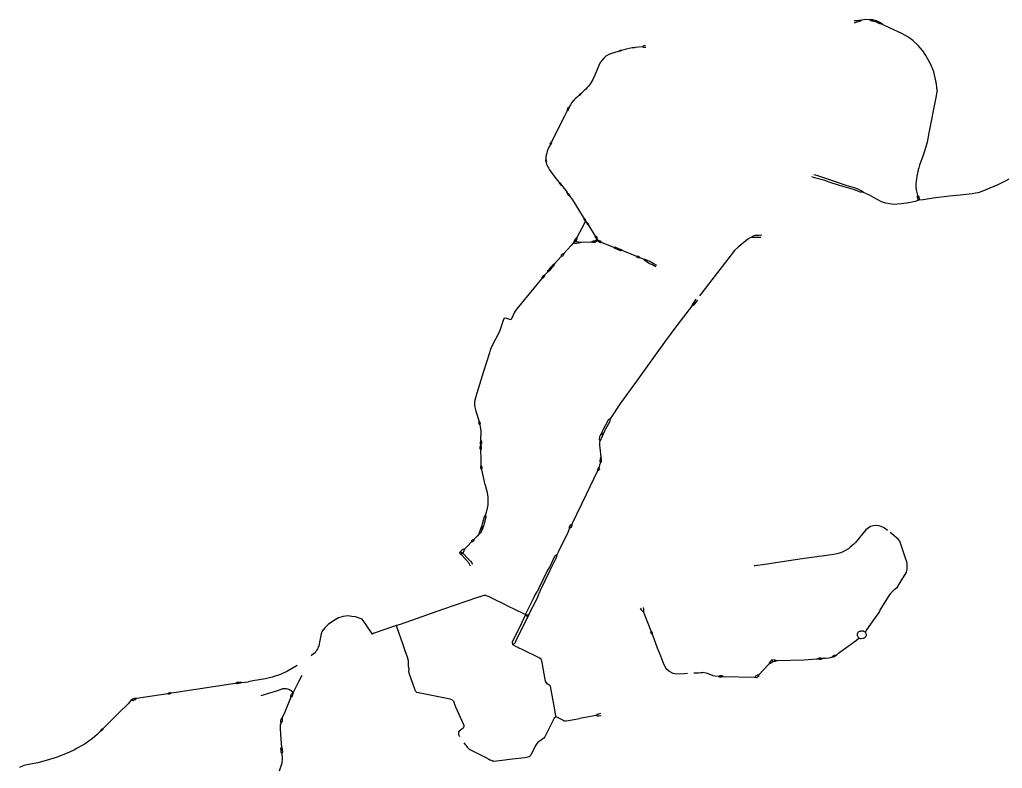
# Model space of a CAD drawing. Header units: inches. Extents: x 25491055 to 25513295, y 6670591 to 6686249.
# Drawn here: x 25499700 to 25504053, y 6674816 to 6678135 of the extents above; entities that cross this region are included whole.
import ezdxf

# ---------------------------------------------------------------- set-up
doc = ezdxf.new("R2010")
doc.units = ezdxf.units.IN
doc.header["$MEASUREMENT"] = 0

msp = doc.modelspace()

# ---------------------------------------------------------------- linework, layer by layer
for points in [[(25503396.5, 6678131.4), (25503409.5, 6678131)], [(25503397.6, 6678120.1), (25503410, 6678125.2)], [(25503409.5, 6678131), (25503418.2, 6678132.6), (25503430.6, 6678132.3)], [(25503410, 6678125.2), (25503421.4, 6678127.6), (25503430.6, 6678132.3)], [(25503479.1, 6678127.6), (25503474.8, 6678128.5), (25503464.6, 6678133.5), (25503446.9, 6678134.8), (25503430.6, 6678132.3)], [(25503480.5, 6678133.4), (25503475.6, 6678134.6), (25503464.6, 6678133.5)], [(25503521.6, 6678112.9), (25503510.6, 6678115.9), (25503492.4, 6678124.4), (25503486.1, 6678126.3), (25503479.1, 6678127.6)], [(25503494.7, 6678129.3), (25503483.2, 6678132.8), (25503480.5, 6678133.4)], [(25503764, 6677821.4), (25503763.6, 6677833.4), (25503762.2, 6677849.2), (25503758.8, 6677863.7), (25503749.3, 6677903.6), (25503736.1, 6677936), (25503714.5, 6677975.7), (25503700.4, 6677996.6), (25503680.9, 6678019.8), (25503656.8, 6678042.3), (25503644.4, 6678051.7), (25503631.2, 6678060.5), (25503607.5, 6678072.9), (25503555.6, 6678097.7), (25503522.2, 6678112.8), (25503521.6, 6678112.9), (25503513.3, 6678120.7), (25503495.9, 6678128.9), (25503494.7, 6678129.3)], [(25502360.9, 6677995), (25502359.8, 6677994.7), (25502355.5, 6677994.9), (25502313.1, 6677982.1), (25502297, 6677972.6), (25502287.6, 6677964.3), (25502278.5, 6677953.4), (25502270.7, 6677941.3), (25502258.6, 6677913.6), (25502248.6, 6677888.5), (25502239.8, 6677869.1), (25502229.6, 6677851.8), (25502220.4, 6677839.8), (25502213.9, 6677833.4), (25502208, 6677827.1), (25502200.8, 6677820.4), (25502186.2, 6677806.1)], [(25502360.1, 6677997.8), (25502358.8, 6677997.5), (25502355.5, 6677994.9), (25502355.5, 6677994.9)], [(25502366, 6677998), (25502361.4, 6677998.2), (25502360.1, 6677997.8)], [(25502366, 6677998), (25502362.2, 6677995.4), (25502360.9, 6677995)], [(25502413.5, 6678009.3), (25502386.2, 6678004.2), (25502366, 6677998), (25502366, 6677998)], [(25502423.6, 6678010.4), (25502413.5, 6678009.3)], [(25502426.5, 6678010.8), (25502423.6, 6678010.4)], [(25502459.8, 6678014.6), (25502426.5, 6678010.8)], [(25502466.3, 6678019), (25502463.9, 6678018.5), (25502459.8, 6678014.6)], [(25502467.3, 6678011.6), (25502464.5, 6678011.6), (25502459.8, 6678014.6)], [(25502473.1, 6678020.5), (25502466.3, 6678019)], [(25502473.8, 6678011.6), (25502467.3, 6678011.6)], [(25503764, 6677821.4), (25503762, 6677808.1), (25503759.8, 6677797.3)], [(25502178.5, 6677799.4), (25502169.5, 6677791.7), (25502161.5, 6677784), (25502155.6, 6677777.6), (25502146.8, 6677767.6), (25502140, 6677757.2), (25502132.7, 6677745.4)], [(25502181.3, 6677804.3), (25502178.8, 6677802.1), (25502178.5, 6677799.4)], [(25502178.5, 6677799.4), (25502181.6, 6677799.4), (25502183.7, 6677801.3)], [(25502186.2, 6677806.1), (25502183.5, 6677806.2), (25502181.3, 6677804.3)], [(25502183.7, 6677801.3), (25502186.3, 6677803.7), (25502186.2, 6677806.1)], [(25503759.8, 6677797.3), (25503758.2, 6677789.4), (25503727.5, 6677633.7), (25503719.5, 6677591.9), (25503713.8, 6677570.7), (25503706.3, 6677547.5), (25503698.8, 6677525.1), (25503691.9, 6677506.4), (25503686.5, 6677489.7), (25503682.6, 6677478.3), (25503680.2, 6677470.1)], [(25502126.2, 6677732.1), (25502121.2, 6677721.5), (25502113, 6677706.6), (25502056.8, 6677592.7)], [(25502127.1, 6677740.1), (25502124.8, 6677735.4), (25502126.2, 6677732.1)], [(25502126.2, 6677732.1), (25502129.6, 6677733), (25502132, 6677737.6)], [(25502132.7, 6677745.4), (25502128.8, 6677743.7), (25502127.1, 6677740.1)], [(25502132, 6677737.6), (25502134, 6677741.6), (25502132.7, 6677745.4)], [(25502051.3, 6677581.5), (25502045, 6677568.9), (25502037.3, 6677551.2), (25502034.8, 6677542.9), (25502033.5, 6677537.8), (25502032.9, 6677533.9), (25502032.2, 6677530.8), (25502031.7, 6677526.6), (25502031.3, 6677521.7), (25502031.1, 6677514.5)], [(25502051.6, 6677588.4), (25502049.4, 6677584.1), (25502051.3, 6677581.5)], [(25502051.3, 6677581.5), (25502054, 6677582.1), (25502056, 6677586.1)], [(25502056.8, 6677592.7), (25502053.4, 6677592), (25502051.6, 6677588.4)], [(25502056, 6677586.1), (25502057.9, 6677590), (25502056.8, 6677592.7)], [(25502031.1, 6677514.5), (25502029.1, 6677512.2), (25502029.6, 6677508.8)], [(25502034.3, 6677509.3), (25502033.9, 6677512.8), (25502031.1, 6677514.5)], [(25502029.6, 6677508.8), (25502030.3, 6677503.1), (25502032.8, 6677502.4)], [(25502032.8, 6677502.4), (25502034.8, 6677504.1), (25502034.3, 6677509.3)], [(25502032.8, 6677502.4), (25502034.7, 6677494.3), (25502036, 6677490.8), (25502038.1, 6677485.6), (25502039.7, 6677482.1), (25502042.2, 6677477.9), (25502047.3, 6677469.7), (25502058.8, 6677453.5), (25502075.9, 6677431.3)], [(25503680.2, 6677470.1), (25503679.6, 6677468.1), (25503674.9, 6677440.4), (25503671.1, 6677416.8)], [(25502075.9, 6677431.3), (25502090.7, 6677412.4)], [(25503217.4, 6677434.9), (25503210, 6677438.1)], [(25503286.4, 6677415.1), (25503267.3, 6677421.3), (25503220.4, 6677433.7), (25503217.4, 6677434.9)], [(25503225.9, 6677444.8), (25503217.6, 6677446.8)], [(25503289.4, 6677424.3), (25503235.5, 6677442.5), (25503225.9, 6677444.8)], [(25504119.1, 6677446.2), (25504059.9, 6677415.8), (25504033, 6677402.6)], [(25502090.7, 6677412.4), (25502091.4, 6677408.4), (25502093.8, 6677405.6)], [(25502090.7, 6677412.4), (25502094.8, 6677411.2), (25502097.3, 6677408.1)], [(25502093.8, 6677405.6), (25502096, 6677402.9), (25502100, 6677400.7)], [(25502097.3, 6677408.1), (25502099.6, 6677405.2), (25502100, 6677400.7)], [(25502100, 6677400.7), (25502123.5, 6677371)], [(25503438.2, 6677368.7), (25503425.1, 6677370.8), (25503393.6, 6677381.9), (25503332.4, 6677400.1), (25503286.4, 6677415.1)], [(25503438.2, 6677368.7), (25503427.6, 6677376.2), (25503417, 6677381.4), (25503402.6, 6677387.1), (25503361.8, 6677399.8), (25503289.4, 6677424.3)], [(25503671.1, 6677416.8), (25503670.7, 6677407.5), (25503670, 6677393.7), (25503672, 6677381), (25503677.5, 6677357.4)], [(25504033, 6677402.6), (25503963, 6677372.9), (25503946.3, 6677367.4), (25503934.5, 6677365), (25503919.3, 6677362.4), (25503865.9, 6677356.4), (25503819.3, 6677352.5), (25503746.2, 6677343.5), (25503703.2, 6677336.4)], [(25502128.6, 6677364.4), (25502123.5, 6677371)], [(25502131.2, 6677357), (25502129.2, 6677359.5), (25502128.6, 6677364.4)], [(25502135, 6677360.2), (25502133.1, 6677362.8), (25502128.6, 6677364.4)], [(25502137, 6677353.4), (25502132.8, 6677355.1), (25502131.2, 6677357)], [(25502137, 6677353.4), (25502136.6, 6677358), (25502135, 6677360.2)], [(25502200.8, 6677254.2), (25502178.7, 6677290.1), (25502150.6, 6677335.7), (25502137, 6677353.4)], [(25503683.3, 6677334), (25503667.1, 6677328.2), (25503638.6, 6677322.4), (25503606.2, 6677318.1), (25503571.1, 6677316), (25503553.6, 6677317.7), (25503537.3, 6677320.9), (25503518.2, 6677327.7), (25503501.4, 6677336.1), (25503485.8, 6677345), (25503464.9, 6677356.9), (25503438.2, 6677368.7)], [(25503677.5, 6677357.4), (25503675.9, 6677349.1), (25503676.8, 6677344.8)], [(25503676.8, 6677344.8), (25503677.5, 6677341), (25503683.3, 6677334)], [(25503677.5, 6677357.4), (25503682.6, 6677351), (25503684, 6677345.8)], [(25503684, 6677345.8), (25503685.1, 6677341.5), (25503683.3, 6677334)], [(25503703.2, 6677336.4), (25503683.3, 6677334)], [(25502206.1, 6677248.8), (25502204.5, 6677251.2), (25502200.8, 6677254.2)], [(25502202.4, 6677246.7), (25502201, 6677249.2), (25502200.8, 6677254.2)], [(25502201.8, 6677232.3), (25502168.4, 6677169.7), (25502167.9, 6677161.7), (25502166.3, 6677158.5)], [(25502207.2, 6677242.4), (25502201.8, 6677232.3)], [(25502207.2, 6677242.4), (25502204.3, 6677244.2), (25502202.4, 6677246.7)], [(25502207.2, 6677242.4), (25502207.5, 6677246.7), (25502206.1, 6677248.8)], [(25502213.5, 6677234.2), (25502207.2, 6677242.4)], [(25502215.2, 6677228.1), (25502214, 6677230.1), (25502213.5, 6677234.2)], [(25502218.9, 6677230.6), (25502217.7, 6677232.5), (25502213.5, 6677234.2)], [(25502220.8, 6677224), (25502216.3, 6677226.3), (25502215.2, 6677228.1)], [(25502220.8, 6677224), (25502220.2, 6677228.5), (25502218.9, 6677230.6)], [(25502257.8, 6677169.7), (25502255.5, 6677173.7), (25502251.2, 6677175.4), (25502220.8, 6677224)], [(25502168.4, 6677169.7), (25502162.1, 6677163.8), (25502160.8, 6677161.4)], [(25502253, 6677166.8), (25502250.7, 6677170.5), (25502251.2, 6677175.4)], [(25502258.5, 6677163.4), (25502254.9, 6677163.7), (25502253, 6677166.8)], [(25502258.5, 6677163.4), (25502259.5, 6677166.6), (25502257.8, 6677169.7)], [(25502258.5, 6677163.4), (25502260.6, 6677160.4)], [(25502939, 6677169), (25502926.2, 6677161.1), (25502882.8, 6677126.1), (25502866.8, 6677110.9), (25502837.1, 6677072.4), (25502766.4, 6676980.9), (25502717.5, 6676917.6)], [(25502973.9, 6677178.4), (25502956.2, 6677177.6), (25502949.1, 6677175.3), (25502939, 6677169)], [(25502971.4, 6677169), (25502953.2, 6677168.8), (25502939, 6677169)], [(25502984, 6677169.1), (25502971.4, 6677169)], [(25502988.1, 6677179.3), (25502973.9, 6677178.4)], [(25502154, 6677144.8), (25502143, 6677133.7), (25502111, 6677098.3)], [(25502157.1, 6677153.6), (25502154, 6677144.8)], [(25502163.4, 6677152.6), (25502154, 6677144.8)], [(25502167.2, 6677142.5), (25502159.8, 6677141.9), (25502154, 6677144.8)], [(25502160.8, 6677161.4), (25502157.1, 6677153.6)], [(25502163.4, 6677152.6), (25502157.1, 6677153.6)], [(25502166.3, 6677158.5), (25502163.4, 6677152.6)], [(25502168.7, 6677150.4), (25502163.4, 6677152.6)], [(25502185.7, 6677146.8), (25502177, 6677143.4), (25502167.2, 6677142.5)], [(25502185.7, 6677146.8), (25502175.6, 6677149.1), (25502168.7, 6677150.4)], [(25502230.9, 6677148.8), (25502185.7, 6677146.8)], [(25502241.3, 6677152.3), (25502238.4, 6677151.9), (25502230.9, 6677148.8)], [(25502241.6, 6677147.1), (25502238.8, 6677147.1), (25502230.9, 6677148.8)], [(25502248.2, 6677153.2), (25502241.3, 6677152.3)], [(25502253.2, 6677150), (25502248.5, 6677147.5), (25502241.6, 6677147.1)], [(25502260.6, 6677160.4), (25502248.2, 6677153.2)], [(25502264, 6677155.6), (25502253.2, 6677150)], [(25502260.6, 6677160.4), (25502264, 6677155.6)], [(25502264, 6677155.6), (25502265.5, 6677153.5)], [(25502269.9, 6677147.3), (25502265.3, 6677150.2), (25502265.5, 6677153.5)], [(25502272.2, 6677152.2), (25502268.1, 6677154.5), (25502265.5, 6677153.5)], [(25502278.3, 6677147.1), (25502273.3, 6677146), (25502269.9, 6677147.3)], [(25502278.3, 6677147.1), (25502275.7, 6677150.3), (25502272.2, 6677152.2)], [(25502332.8, 6677125.3), (25502278.3, 6677147.1)], [(25502340.4, 6677124.5), (25502338.5, 6677125.4), (25502332.8, 6677125.3)], [(25502338.7, 6677119.9), (25502336.3, 6677120.7), (25502332.8, 6677125.3)], [(25502351.9, 6677114.7), (25502338.7, 6677119.9)], [(25502353.9, 6677119.2), (25502340.4, 6677124.5)], [(25502098.6, 6677084.8), (25502069.5, 6677052.5)], [(25502102.9, 6677093.8), (25502099.6, 6677090.1), (25502098.6, 6677084.8)], [(25502107.1, 6677089.9), (25502104.6, 6677087), (25502098.6, 6677084.8)], [(25502111, 6677098.3), (25502104.8, 6677095.9), (25502102.9, 6677093.8)], [(25502111, 6677098.3), (25502109.1, 6677092.1), (25502107.1, 6677089.9)], [(25502353.9, 6677119.2), (25502351.9, 6677114.7)], [(25502360.6, 6677111.2), (25502351.9, 6677114.7)], [(25502362.4, 6677115.6), (25502353.9, 6677119.2)], [(25502368.6, 6677110.9), (25502363.1, 6677110.2), (25502360.6, 6677111.2)], [(25502368.6, 6677110.9), (25502365.3, 6677114.5), (25502362.4, 6677115.6)], [(25502433.9, 6677085.1), (25502368.6, 6677110.9)], [(25502441.8, 6677084.8), (25502439.3, 6677085.7), (25502433.9, 6677085.1)], [(25502440.1, 6677079.5), (25502436.2, 6677080.9), (25502433.9, 6677085.1)], [(25502448.4, 6677079.2), (25502441.6, 6677079), (25502440.1, 6677079.5)], [(25502448.4, 6677079.2), (25502445.1, 6677083.5), (25502441.8, 6677084.8)], [(25502464.2, 6677072.7), (25502448.4, 6677079.2)], [(25502050, 6677034.6), (25502043.7, 6677027.4), (25502041.3, 6677024.4)], [(25502055.6, 6677040.5), (25502050, 6677034.6)], [(25502050, 6677034.6), (25502059, 6677036)], [(25502055.6, 6677040.5), (25502054.7, 6677031)], [(25502059, 6677036), (25502054.7, 6677031)], [(25502060.8, 6677045.4), (25502055.6, 6677040.5)], [(25502064.4, 6677042.1), (25502059, 6677036)], [(25502069.5, 6677052.5), (25502062.5, 6677047.1), (25502060.8, 6677045.4)], [(25502069.5, 6677052.5), (25502066.7, 6677044.7), (25502064.4, 6677042.1)], [(25502522.6, 6677044.4), (25502509.7, 6677052.7), (25502491.1, 6677063.4), (25502471.5, 6677071.6), (25502464.2, 6677072.7)], [(25502517.8, 6677038.6), (25502500.6, 6677048.8), (25502490.8, 6677052.7), (25502469, 6677067.6), (25502464.2, 6677072.7)], [(25502016.1, 6676995.4), (25502013.8, 6676992.5), (25502012.5, 6676986.6)], [(25502020.4, 6676991.7), (25502017.9, 6676988.8), (25502012.5, 6676986.6)], [(25502025.4, 6677001.5), (25502019.7, 6676999.8), (25502016.1, 6676995.4)], [(25502025.4, 6677001.5), (25502023.5, 6676995.3), (25502020.4, 6676991.7)], [(25502036.3, 6677014.5), (25502025.4, 6677001.5)], [(25502041.3, 6677024.4), (25502038.4, 6677021.1), (25502036.3, 6677014.5)], [(25502045.5, 6677020.7), (25502043, 6677018), (25502036.3, 6677014.5)], [(25502054.7, 6677031), (25502045.5, 6677020.7)], [(25502012.5, 6676986.6), (25501903.2, 6676852.8), (25501895.5, 6676842.9)], [(25502717.5, 6676917.6), (25502711.4, 6676909.8)], [(25502676.5, 6676863.8), (25502615.2, 6676784.3), (25502556.5, 6676704.7), (25502439.5, 6676543.1)], [(25502690.2, 6676887.6), (25502680.6, 6676874.2), (25502676.5, 6676863.8)], [(25502696.2, 6676883), (25502685.6, 6676869.3), (25502676.5, 6676863.8)], [(25502695.8, 6676895.6), (25502690.2, 6676887.6)], [(25502702.4, 6676891.1), (25502696.2, 6676883)], [(25501890.4, 6676835.4), (25501881.6, 6676813.8), (25501876.4, 6676803.8)], [(25501895.5, 6676842.9), (25501890.4, 6676835.4)], [(25501842.2, 6676800.8), (25501827.6, 6676756.4)], [(25501846.2, 6676811.8), (25501842.2, 6676800.8)], [(25501857.7, 6676810.2), (25501846.2, 6676811.8)], [(25501876.4, 6676803.8), (25501857.7, 6676810.2)], [(25501825, 6676749.3), (25501793.2, 6676690.8), (25501785, 6676669.9), (25501781.5, 6676658.4)], [(25501827.6, 6676756.4), (25501825, 6676749.3)], [(25501781.5, 6676658.4), (25501755, 6676575.5)], [(25501755, 6676575.5), (25501725.3, 6676479.3), (25501719, 6676459), (25501716.9, 6676448.7), (25501715.7, 6676438), (25501715.7, 6676428.1), (25501717.1, 6676417.3), (25501721, 6676398.6), (25501735.3, 6676353.5)], [(25502432.3, 6676533), (25502362.2, 6676435.2), (25502315.5, 6676364.9)], [(25502439.5, 6676543.1), (25502432.3, 6676533)], [(25501735.2, 6676343.9), (25501734.1, 6676347.6), (25501735.3, 6676353.5)], [(25501739.9, 6676336.5), (25501736.2, 6676341.1), (25501735.2, 6676343.9)], [(25501740.4, 6676345.5), (25501739.5, 6676348.8), (25501735.3, 6676353.5)], [(25501739.9, 6676336.5), (25501741.5, 6676341.7), (25501740.4, 6676345.5)], [(25501743.7, 6676270.6), (25501744.3, 6676310.7), (25501741.5, 6676330.6), (25501739.9, 6676336.5)], [(25502315.5, 6676364.9), (25502307.3, 6676359.5), (25502283.8, 6676315.3)], [(25502315.5, 6676364.9), (25502313.6, 6676351), (25502295.6, 6676319.5), (25502291.5, 6676310.7)], [(25502276, 6676299.6), (25502269.1, 6676284.9)], [(25502283.8, 6676315.3), (25502276, 6676299.6)], [(25502286.7, 6676301), (25502276, 6676299.6)], [(25502276, 6676299.6), (25502281.7, 6676290.9)], [(25502286.7, 6676301), (25502281.7, 6676290.9)], [(25502291.5, 6676310.7), (25502286.7, 6676301)], [(25501740.8, 6676260.3), (25501740.7, 6676256.4), (25501743.3, 6676247.9)], [(25501743.7, 6676270.6), (25501740.9, 6676265.3), (25501740.8, 6676260.3)], [(25501743.3, 6676247.9), (25501746.9, 6676256.8), (25501746.8, 6676260.4)], [(25501746.8, 6676260.4), (25501746.9, 6676265.1), (25501743.7, 6676270.6)], [(25502269.1, 6676284.9), (25502267, 6676276.2), (25502269.5, 6676267.5)], [(25502269.5, 6676267.5), (25502268.8, 6676261.3), (25502268.8, 6676252.8), (25502269, 6676245.2), (25502269.5, 6676237.3), (25502274.1, 6676195.2)], [(25502277.3, 6676281.5), (25502275.2, 6676275), (25502275, 6676274.4), (25502269.5, 6676267.5)], [(25502281.7, 6676290.9), (25502277.3, 6676281.5)], [(25501740.6, 6676235.4), (25501740.6, 6676241.1), (25501743.3, 6676247.9)], [(25501743.2, 6676226.4), (25501740.7, 6676231.8), (25501740.6, 6676235.4)], [(25501743.2, 6676226.4), (25501746.6, 6676231.7), (25501746.7, 6676235.4)], [(25501744.5, 6676168.6), (25501743.9, 6676188.5), (25501743.2, 6676226.4)], [(25501746.7, 6676235.4), (25501746.6, 6676240.8), (25501743.3, 6676247.9)], [(25501745.2, 6676158.2), (25501744.5, 6676168.6)], [(25502273.8, 6676170.9), (25502268.2, 6676161.3)], [(25502270.8, 6676181.1), (25502270.5, 6676176), (25502273.8, 6676170.9)], [(25502274.1, 6676195.2), (25502271, 6676186.2), (25502270.8, 6676181.1)], [(25502273.8, 6676170.9), (25502277.4, 6676174.1), (25502277.8, 6676180.9)], [(25502277.8, 6676180.9), (25502278.1, 6676186.3), (25502274.1, 6676195.2)], [(25501743.3, 6676149.5), (25501742.6, 6676152.8), (25501745.2, 6676158.2)], [(25501747.9, 6676140.9), (25501743.8, 6676147.1), (25501743.3, 6676149.5)], [(25501748.6, 6676150.2), (25501747.7, 6676154.2), (25501745.2, 6676158.2)], [(25501747.9, 6676140.9), (25501749.1, 6676147.4), (25501748.6, 6676150.2)], [(25501762.8, 6676072.5), (25501747.9, 6676140.9)], [(25502260.2, 6676134.2), (25502209.5, 6676030), (25502146.1, 6675899)], [(25502261, 6676143.1), (25502259.2, 6676139.2), (25502260.2, 6676134.2)], [(25502260.2, 6676134.2), (25502265.9, 6676137.1), (25502267.2, 6676139.7)], [(25502267.2, 6676150.4), (25502263.9, 6676148.8), (25502261, 6676143.1)], [(25502268.2, 6676161.3), (25502267.2, 6676150.4)], [(25502267.2, 6676139.7), (25502269.6, 6676144.8), (25502267.2, 6676150.4)], [(25501762.8, 6676072.5), (25501764, 6676065.7)], [(25501764, 6676065.7), (25501769.7, 6676045.3), (25501774.2, 6676019.1), (25501774.5, 6676003.8), (25501773.8, 6675984.5), (25501769.9, 6675962.3), (25501764.2, 6675939.1)], [(25501750.4, 6675903.7), (25501749.3, 6675899.7)], [(25501764.2, 6675939.1), (25501758.4, 6675930.4), (25501750.4, 6675903.7)], [(25501757.7, 6675901.5), (25501756.4, 6675895.7)], [(25501764.2, 6675939.1), (25501764.6, 6675928.7), (25501757.7, 6675901.5)], [(25501738.3, 6675867.2), (25501735.9, 6675861.1), (25501735.7, 6675855.2)], [(25501744.7, 6675864.2), (25501742.5, 6675859.4), (25501735.7, 6675855.2)], [(25501742.3, 6675877.3), (25501738.3, 6675867.2)], [(25501747.2, 6675891.4), (25501742.3, 6675877.3)], [(25501742.3, 6675877.3), (25501751.1, 6675878.2)], [(25501751.1, 6675878.2), (25501744.7, 6675864.2)], [(25501749.3, 6675899.7), (25501747.2, 6675891.4)], [(25501747.2, 6675891.4), (25501751.1, 6675878.2)], [(25501756.4, 6675895.7), (25501751.1, 6675878.2)], [(25502127.8, 6675861.3), (25502085.5, 6675774.1)], [(25502133.4, 6675872.8), (25502127.8, 6675861.3)], [(25502136.2, 6675878.7), (25502133.4, 6675872.8)], [(25502136.2, 6675878.7), (25502136.1, 6675886.6), (25502138.4, 6675891.3)], [(25502144.7, 6675888.7), (25502142.3, 6675883.5), (25502136.2, 6675878.7)], [(25502138.4, 6675891.3), (25502140.6, 6675895.5), (25502146.1, 6675899)], [(25502146.1, 6675899), (25502146.6, 6675893), (25502144.7, 6675888.7)], [(25503531.4, 6675880.2), (25503529.2, 6675881.6), (25503516.9, 6675888.1), (25503506.7, 6675891.7), (25503495.5, 6675892.8), (25503482.2, 6675891.6), (25503469.9, 6675887.6), (25503459, 6675881.4), (25503448.4, 6675873.1), (25503402, 6675817.8), (25503393.2, 6675808), (25503381.3, 6675797.3), (25503371.6, 6675789.4), (25503355.6, 6675779.6), (25503341.2, 6675773.2), (25503332.2, 6675769.7), (25503320.6, 6675766.5), (25503306.8, 6675764.2), (25503285, 6675760.9), (25503254.6, 6675756.9), (25503238.5, 6675754.8)], [(25503544, 6675870.7), (25503535.7, 6675877.5), (25503531.4, 6675880.2)], [(25503563, 6675855.1), (25503555.7, 6675861)], [(25501700.1, 6675819), (25501686.6, 6675803.8), (25501672.5, 6675789.7)], [(25501705.4, 6675827.9), (25501702.3, 6675824.7), (25501700.1, 6675819)], [(25501709.9, 6675823.1), (25501706.5, 6675820.4), (25501700.1, 6675819)], [(25501712.4, 6675829.9), (25501707.5, 6675829.4), (25501705.4, 6675827.9)], [(25501712.4, 6675829.9), (25501712.2, 6675825.8), (25501709.9, 6675823.1)], [(25501735.7, 6675855.2), (25501727.5, 6675844.8), (25501712.4, 6675829.9)], [(25503599.5, 6675822.4), (25503592.1, 6675831.2), (25503563, 6675855.1)], [(25503629.2, 6675687.4), (25503631.3, 6675699.6), (25503632.1, 6675711.7), (25503631.7, 6675717.2), (25503631.2, 6675724.8), (25503629.9, 6675731.2), (25503627.9, 6675738.2), (25503622.9, 6675751.7), (25503620.1, 6675761.4), (25503599.5, 6675822.4)], [(25501659.5, 6675783.6), (25501650.5, 6675774)], [(25501663.5, 6675770.3), (25501656.8, 6675772.9), (25501650.5, 6675774)], [(25501651.9, 6675767.2), (25501650.5, 6675774)], [(25501651.9, 6675767.2), (25501663.5, 6675770.3)], [(25501672.5, 6675789.7), (25501662.7, 6675786.1), (25501659.5, 6675783.6)], [(25501667.5, 6675780.2), (25501663.5, 6675770.3)], [(25501667.6, 6675765.9), (25501663.5, 6675770.3)], [(25501672.5, 6675789.7), (25501667.5, 6675780.2)], [(25502085.5, 6675774.1), (25502079.9, 6675762.2)], [(25501660.3, 6675759.2), (25501651.9, 6675767.2)], [(25501689.4, 6675726.6), (25501660.3, 6675759.2)], [(25501697.8, 6675734.5), (25501681.8, 6675750.2), (25501667.6, 6675765.9)], [(25501708.4, 6675719.3), (25501699.9, 6675732.5), (25501697.8, 6675734.5)], [(25502068.8, 6675753.4), (25502066.8, 6675749.1), (25502050.2, 6675712.6), (25502039, 6675694.2), (25501997.7, 6675608.4)], [(25502076.3, 6675749.7), (25502047.3, 6675690.4), (25502006.4, 6675604.3)], [(25502079.9, 6675762.2), (25502071.4, 6675758.1), (25502068.8, 6675753.4)], [(25502079.9, 6675762.2), (25502076.3, 6675749.7)], [(25503137.2, 6675740), (25503001.4, 6675720.2)], [(25503166.7, 6675744.2), (25503137.2, 6675740)], [(25503231.6, 6675753.7), (25503166.7, 6675744.2)], [(25503238.5, 6675754.8), (25503231.6, 6675753.7)], [(25501697.5, 6675712.6), (25501689.4, 6675726.6)], [(25502958.7, 6675713.9), (25502954.4, 6675713.2)], [(25503001.4, 6675720.2), (25502958.7, 6675713.9)], [(25503629.2, 6675687.4), (25503619, 6675671.2)], [(25503619, 6675671.2), (25503599.3, 6675639.3)], [(25501982, 6675582.8), (25501992.5, 6675597.8)], [(25501997.7, 6675608.4), (25501992.5, 6675597.8)], [(25502006.4, 6675604.3), (25502001.1, 6675593.2)], [(25503595.1, 6675632.8), (25503583.7, 6675614.8), (25503579.9, 6675611.6), (25503570.2, 6675603.6), (25503557.2, 6675591.1), (25503551.9, 6675583.9), (25503510.7, 6675517), (25503508.9, 6675511.4), (25503506.3, 6675507.4)], [(25503599.3, 6675639.3), (25503595.1, 6675632.8)], [(25501728, 6675573.2), (25501573, 6675519.4)], [(25501737.8, 6675576.6), (25501728, 6675573.2)], [(25501737.8, 6675576.6), (25501749.3, 6675580.7)], [(25501749.3, 6675580.7), (25501758.2, 6675583.2), (25501763.8, 6675583.2), (25501769.5, 6675581.2), (25501775.8, 6675578.7), (25501798.7, 6675567.6)], [(25501798.7, 6675567.6), (25501848.1, 6675543.5)], [(25501946.5, 6675509.4), (25501976.7, 6675569.3)], [(25501958.7, 6675503.3), (25501989.6, 6675563)], [(25501976.7, 6675569.3), (25501982, 6675582.8)], [(25501989.6, 6675563), (25501995.9, 6675575.9)], [(25501995.9, 6675575.9), (25502001.1, 6675593.2)], [(25501573, 6675519.4), (25501385.3, 6675454.3)], [(25501848.1, 6675543.5), (25501858.2, 6675538.6)], [(25501858.2, 6675538.6), (25501932.5, 6675502.7)], [(25501941.7, 6675497.9), (25501946.5, 6675509.4)], [(25502454.8, 6675518.8), (25502451, 6675526.2)], [(25502464.7, 6675506.9), (25502456.2, 6675516.1), (25502454.8, 6675518.8)], [(25502465.1, 6675521.8), (25502463.1, 6675529.7)], [(25502464.7, 6675506.9), (25502465.1, 6675521.8)], [(25501221.8, 6675471.4), (25501217.7, 6675477.5), (25501188.5, 6675487.2), (25501171.1, 6675489.8), (25501153.6, 6675491.4), (25501132.9, 6675489.8), (25501112.6, 6675483), (25501090.2, 6675470.5), (25501066.8, 6675453.6), (25501051.6, 6675438.7), (25501041, 6675424.4), (25501035.6, 6675412.5)], [(25501263, 6675410.8), (25501221.8, 6675471.4)], [(25501935.7, 6675484.7), (25501914.2, 6675440.9)], [(25501947.2, 6675479.3), (25501925.3, 6675435.2)], [(25501932.5, 6675502.7), (25501941.7, 6675497.9)], [(25501941.7, 6675497.9), (25501935.7, 6675484.7)], [(25501941.7, 6675497.9), (25501950.5, 6675486.1)], [(25501941.7, 6675497.9), (25501955.5, 6675495.8)], [(25501950.5, 6675486.1), (25501947.2, 6675479.3)], [(25501955.5, 6675495.8), (25501950.5, 6675486.1)], [(25501955.5, 6675495.8), (25501958.7, 6675503.3)], [(25502497.2, 6675424.6), (25502464.7, 6675506.9)], [(25503506.3, 6675507.4), (25503503.3, 6675502.8), (25503496.5, 6675494.4), (25503452, 6675430.4)], [(25501352.4, 6675443.9), (25501274.7, 6675416.5), (25501270.8, 6675414.5)], [(25501369.1, 6675448.6), (25501352.4, 6675443.9)], [(25501385.3, 6675454.3), (25501369.1, 6675448.6)], [(25501372.7, 6675438.5), (25501369.1, 6675448.6)], [(25501397.4, 6675367.8), (25501372.7, 6675438.5)], [(25501914.2, 6675440.9), (25501882.4, 6675376.5)], [(25501925.3, 6675435.2), (25501898.3, 6675380.6), (25501893.3, 6675371.3)], [(25502497.8, 6675416.1), (25502496.6, 6675419.5), (25502497.2, 6675424.6)], [(25502502.5, 6675417.6), (25502500.8, 6675421.3), (25502497.2, 6675424.6)], [(25503414.6, 6675418), (25503414.9, 6675418.6), (25503416.7, 6675420.4), (25503418.8, 6675422.3), (25503421.3, 6675423.5), (25503424.2, 6675424.6), (25503427.1, 6675425), (25503430, 6675425.4), (25503433.6, 6675425.4), (25503436.1, 6675425.2), (25503438.8, 6675424.3), (25503441.3, 6675423.2), (25503443.7, 6675421.6), (25503444.9, 6675420.3)], [(25503452, 6675430.4), (25503444.9, 6675420.3)], [(25501035.6, 6675412.5), (25501032.5, 6675398), (25501030.1, 6675383.1), (25501024.9, 6675359.1), (25501022.3, 6675352.4), (25501019.3, 6675345.9), (25501015.7, 6675339), (25501013.7, 6675336), (25501010.9, 6675332.3), (25501006, 6675326.7), (25501003.6, 6675324.4), (25500992.1, 6675314.8)], [(25501270.8, 6675414.5), (25501263, 6675410.8)], [(25502503.4, 6675408.9), (25502499.2, 6675412), (25502497.8, 6675416.1)], [(25502503.4, 6675408.9), (25502503.7, 6675414.6), (25502502.5, 6675417.6)], [(25502643.9, 6675235.5), (25502609.8, 6675233.1), (25502595.5, 6675236.3), (25502575.4, 6675246.4), (25502563.8, 6675257), (25502551.6, 6675281.9), (25502540, 6675313.2), (25502526.3, 6675349.2), (25502506.3, 6675401.7), (25502503.4, 6675408.9)], [(25503406.9, 6675382.7), (25503333.8, 6675330.2)], [(25503418.4, 6675393.8), (25503406.9, 6675382.7)], [(25503418.4, 6675393.8), (25503416.1, 6675395.9), (25503414.1, 6675398.9), (25503413, 6675401.4), (25503412.2, 6675403.6), (25503411.6, 6675406.5), (25503411.6, 6675409), (25503411.8, 6675411.6), (25503412.7, 6675414.2), (25503413.6, 6675416.1), (25503414.6, 6675418)], [(25503435.5, 6675391), (25503427.8, 6675390.5), (25503424.5, 6675390.6), (25503421.4, 6675391.8), (25503418.7, 6675393.5), (25503418.4, 6675393.8)], [(25503441.2, 6675393.3), (25503439.9, 6675392.5), (25503436.6, 6675391.1), (25503435.5, 6675391)], [(25503444.9, 6675420.3), (25503445.5, 6675419.7), (25503447, 6675417.7), (25503448.3, 6675415.3), (25503449.2, 6675412.9), (25503449.9, 6675409.8), (25503449.9, 6675406.7), (25503449.5, 6675404), (25503448.6, 6675401.1), (25503446.9, 6675398.4), (25503444.8, 6675396.1), (25503442.6, 6675394.2), (25503441.2, 6675393.3)], [(25501403.9, 6675350.6), (25501397.4, 6675367.8)], [(25501406.8, 6675340.8), (25501403.9, 6675350.6)], [(25501422.9, 6675268.1), (25501422, 6675293.3), (25501418.8, 6675308.7), (25501406.8, 6675340.8)], [(25501882.4, 6675376.5), (25501881.8, 6675374), (25501883.4, 6675365.5)], [(25501893.3, 6675371.3), (25501892.2, 6675369.4), (25501883.4, 6675365.5)], [(25501883.4, 6675365.5), (25501899.1, 6675356.5)], [(25501899.1, 6675356.5), (25501906.6, 6675353.1)], [(25501906.6, 6675353.1), (25501910.9, 6675350.9), (25501924.6, 6675344)], [(25501924.6, 6675344), (25502002.4, 6675305.3)], [(25502002.4, 6675305.3), (25502010, 6675301.7)], [(25502011.9, 6675295.4), (25502010, 6675301.7)], [(25502032, 6675198.1), (25502029.1, 6675202.2), (25502012.7, 6675292.7), (25502011.9, 6675295.4)], [(25503031.8, 6675296.4), (25503022.6, 6675286)], [(25503037.5, 6675288), (25503034.4, 6675290.4), (25503032.5, 6675293), (25503031.8, 6675296.4)], [(25503042.7, 6675295.7), (25503031.8, 6675296.4)], [(25503054, 6675292.4), (25503046.8, 6675295.5), (25503042.7, 6675295.7)], [(25503054, 6675292.4), (25503046.5, 6675289.4), (25503043.1, 6675288.9)], [(25503230.4, 6675299.5), (25503174.9, 6675295.1), (25503054, 6675292.4)], [(25503244.4, 6675304), (25503241.8, 6675303.8), (25503230.4, 6675299.5)], [(25503245, 6675298.4), (25503242.5, 6675298.2), (25503230.4, 6675299.5)], [(25503259.1, 6675302.2), (25503249.3, 6675304.3), (25503244.4, 6675304)], [(25503259.1, 6675302.2), (25503249.1, 6675298.8), (25503245, 6675298.4)], [(25503297, 6675308), (25503290.7, 6675305.9), (25503283.9, 6675304.5), (25503270.4, 6675303.1), (25503259.1, 6675302.2)], [(25503307.5, 6675315.7), (25503302, 6675312.9), (25503297, 6675308)], [(25503309.8, 6675310.9), (25503304.5, 6675308.4), (25503297, 6675308)], [(25503319.2, 6675317.2), (25503308.5, 6675316.3), (25503307.5, 6675315.7)], [(25503319.2, 6675317.2), (25503311.8, 6675311.9), (25503309.8, 6675310.9)], [(25503327.4, 6675325.5), (25503326.3, 6675324.7), (25503319.2, 6675317.2)], [(25503333.8, 6675330.2), (25503327.4, 6675325.5)], [(25500929.3, 6675271.9), (25500886.4, 6675246.2), (25500855.7, 6675232.6), (25500818.4, 6675219.7), (25500789, 6675212.1), (25500732.9, 6675203.9), (25500714, 6675199.5)], [(25501426.2, 6675256.5), (25501422.9, 6675268.1)], [(25501423.9, 6675245.5), (25501424.1, 6675247.1), (25501426.2, 6675256.5)], [(25503018.2, 6675277.4), (25502973.6, 6675229.2)], [(25503022.6, 6675286), (25503020.8, 6675283.8), (25503018.2, 6675277.4)], [(25503027.9, 6675281.7), (25503025.8, 6675280.6), (25503018.2, 6675277.4)], [(25503037.5, 6675288), (25503027.9, 6675281.7)], [(25503043.1, 6675288.9), (25503037.5, 6675288)], [(25500949.9, 6675227.7), (25500935.5, 6675200.2), (25500911.3, 6675152.6)], [(25501443.2, 6675187.3), (25501425.4, 6675237.8), (25501423.9, 6675245.5)], [(25502659.1, 6675236.1), (25502643.9, 6675235.5)], [(25502723, 6675240.1), (25502717.9, 6675239.7), (25502707.3, 6675238.4), (25502685.9, 6675237.5)], [(25502728.1, 6675240.5), (25502723, 6675240.1)], [(25502795.4, 6675222.8), (25502780.2, 6675224.3), (25502771.6, 6675226.4), (25502746.9, 6675236), (25502740.7, 6675237.6), (25502728.1, 6675240.5)], [(25502806.1, 6675226), (25502801.7, 6675226), (25502795.4, 6675222.8)], [(25502805.8, 6675220), (25502801.7, 6675220.2), (25502795.4, 6675222.8)], [(25502817, 6675222), (25502809.5, 6675219.7), (25502805.8, 6675220)], [(25502817, 6675222), (25502810.1, 6675225.8), (25502806.1, 6675226)], [(25502956.2, 6675218.3), (25502817, 6675222)], [(25502965, 6675227.3), (25502959.9, 6675224.5), (25502956.2, 6675218.3)], [(25502968.5, 6675220.1), (25502966.1, 6675218), (25502963.3, 6675217.5), (25502956.2, 6675218.3)], [(25502973.6, 6675229.2), (25502967.8, 6675228.8), (25502965, 6675227.3)], [(25502973.6, 6675229.2), (25502972.4, 6675223.3), (25502968.5, 6675220.1)], [(25500659.4, 6675192.6), (25500655.2, 6675191.8), (25500394, 6675152.4), (25500371.9, 6675149.1)], [(25500667, 6675196.4), (25500662.7, 6675195.9), (25500659.4, 6675192.6)], [(25500667.7, 6675191.4), (25500665.1, 6675190.9), (25500659.4, 6675192.6)], [(25500683.4, 6675197.1), (25500674.6, 6675197.2), (25500667, 6675196.4)], [(25500683.4, 6675197.1), (25500676.4, 6675193.3), (25500667.7, 6675191.4)], [(25500683.4, 6675197.1), (25500699.7, 6675198.5)], [(25500699.7, 6675198.5), (25500714, 6675199.5)], [(25500911.3, 6675152.6), (25500900.9, 6675160.8), (25500897.4, 6675163), (25500892.9, 6675165.1), (25500881.6, 6675168.1), (25500873.8, 6675168.6), (25500865.3, 6675167.9), (25500853.7, 6675164.7), (25500832, 6675156.8), (25500803.2, 6675147.3), (25500768.7, 6675138.1)], [(25501518.4, 6675140.2), (25501489.6, 6675145.9), (25501466.3, 6675150.4), (25501460.2, 6675152.7), (25501455.5, 6675156.2), (25501451.6, 6675163.2), (25501443.2, 6675187.3)], [(25502037.6, 6675190.5), (25502032, 6675198.1)], [(25502049.9, 6675182.4), (25502037.6, 6675190.5)], [(25502049.9, 6675182.4), (25502052, 6675171.6)], [(25502052, 6675171.6), (25502066.3, 6675092.6)], [(25500206.9, 6675126.2), (25500199.6, 6675123.4), (25500192.8, 6675116.3)], [(25500209.2, 6675119), (25500204, 6675116.9), (25500192.8, 6675116.3)], [(25500218, 6675126.1), (25500206.9, 6675126.2)], [(25500218, 6675126.1), (25500211.2, 6675119.9), (25500209.2, 6675119)], [(25500356.1, 6675146.7), (25500218, 6675126.1)], [(25500363.4, 6675150.3), (25500360.5, 6675149.9), (25500356.1, 6675146.7)], [(25500364.2, 6675145.2), (25500361.3, 6675144.8), (25500356.1, 6675146.7)], [(25500371.9, 6675149.1), (25500366.8, 6675150.8), (25500363.4, 6675150.3)], [(25500371.9, 6675149.1), (25500367.5, 6675145.6), (25500364.2, 6675145.2)], [(25500901.7, 6675130.9), (25500873.8, 6675062.2), (25500862.7, 6675039.3)], [(25500901.7, 6675130.9), (25500900.8, 6675136), (25500902.3, 6675140.2)], [(25500907.4, 6675138), (25500905.5, 6675133.5), (25500901.7, 6675130.9)], [(25500902.3, 6675140.2), (25500903.7, 6675144), (25500911.3, 6675152.6)], [(25500911.3, 6675152.6), (25500909, 6675141.6), (25500907.4, 6675138)], [(25501612.3, 6675120.8), (25501607.1, 6675122.7), (25501599.3, 6675124.8), (25501569.7, 6675130), (25501518.4, 6675140.2)], [(25501622.4, 6675115.5), (25501612.3, 6675120.8)], [(25500192.8, 6675116.3), (25500180.5, 6675101.7), (25500140.1, 6675061.7), (25500076.7, 6674998.7), (25500069.9, 6674992.1)], [(25501622.4, 6675115.5), (25501625.6, 6675104.9)], [(25501625.6, 6675104.9), (25501631.4, 6675089.1), (25501666.8, 6675009.9), (25501668.2, 6675005.4), (25501668.2, 6675003)], [(25502066.3, 6675092.6), (25502073, 6675056.6)], [(25500862.7, 6675039.3), (25500857.4, 6675032.3), (25500855.8, 6675027.2)], [(25500862.7, 6675039.3), (25500863.7, 6675029.4), (25500862.4, 6675025)], [(25502066.2, 6675035.8), (25502026.7, 6674955.3), (25502022.2, 6674949.7), (25502017.9, 6674946.1)], [(25502075.9, 6675044.8), (25502067.5, 6675038.5), (25502066.2, 6675035.8)], [(25502073, 6675056.6), (25502075.9, 6675044.8)], [(25502075.9, 6675044.8), (25502081, 6675042.3)], [(25502081, 6675042.3), (25502107.6, 6675029.4), (25502112.9, 6675027.1), (25502118.5, 6675026.2), (25502131.3, 6675028.5), (25502171, 6675035.5)], [(25502171, 6675035.5), (25502179.8, 6675037.1)], [(25502253.4, 6675050.1), (25502179.8, 6675037.1)], [(25502263.9, 6675056.5), (25502259.5, 6675055.3), (25502253.4, 6675050.1)], [(25502265.3, 6675048), (25502260.8, 6675047.9), (25502253.4, 6675050.1)], [(25502272.8, 6675059.1), (25502263.9, 6675056.5)], [(25502275.9, 6675048.3), (25502265.3, 6675048)], [(25500059.7, 6674981.8), (25500060.3, 6674985.6), (25500062.8, 6674988.8)], [(25500062.8, 6674988.8), (25500065.8, 6674991.6), (25500069.9, 6674992.1)], [(25500069.9, 6674992.1), (25500069.2, 6674988.3), (25500066.1, 6674985.4)], [(25500856.9, 6675016.4), (25500854.8, 6675006.8), (25500853.8, 6674992.5), (25500857.1, 6674944.4)], [(25500855.8, 6675027.2), (25500855, 6675024.4), (25500856.9, 6675016.4)], [(25500862.4, 6675025), (25500861.8, 6675023), (25500856.9, 6675016.4)], [(25501668.2, 6675003), (25501668.1, 6675001.2), (25501666.9, 6674997.4), (25501664.9, 6674994.2), (25501647.5, 6674981.3)], [(25500043.4, 6674965.8), (25500022.6, 6674947.7), (25499990.1, 6674925), (25499954.8, 6674904.9), (25499942.6, 6674897.7), (25499921.4, 6674887.6), (25499881, 6674871.5)], [(25500059.7, 6674981.8), (25500043.4, 6674965.8)], [(25500066.1, 6674985.4), (25500063.3, 6674982.5), (25500059.7, 6674981.8)], [(25500857.1, 6674944.4), (25500859.4, 6674910)], [(25501643.9, 6674975.8), (25501643.6, 6674970.2), (25501644, 6674965.4)], [(25501647.5, 6674981.3), (25501643.9, 6674975.8)], [(25501644, 6674965.4), (25501648.7, 6674957.3)], [(25502017.9, 6674946.1), (25502009.7, 6674941)], [(25500859.4, 6674910), (25500856.2, 6674903), (25500856.5, 6674895.6)], [(25500859.4, 6674910), (25500862.8, 6674903), (25500863.4, 6674895.9)], [(25501668.4, 6674929.3), (25501674.2, 6674921.3), (25501676.1, 6674918.8)], [(25501676.1, 6674918.8), (25501682.8, 6674910.1)], [(25501682.8, 6674910.1), (25501689.6, 6674901.8), (25501690.9, 6674901.1)], [(25501690.9, 6674901.1), (25501764.9, 6674863.7), (25501779, 6674856.4)], [(25501998.4, 6674933.8), (25501994.9, 6674931.5), (25501986.1, 6674919.3), (25501964.9, 6674875.3), (25501961, 6674870.1), (25501957, 6674866.8)], [(25502009.7, 6674941), (25501998.4, 6674933.8)], [(25499881, 6674871.5), (25499861.6, 6674864.7), (25499831.9, 6674854.8), (25499818.2, 6674851), (25499780.1, 6674840.7), (25499740.9, 6674832.4), (25499719.5, 6674828.2), (25499700.3, 6674819.5)], [(25500861.2, 6674881.4), (25500862.5, 6674859.3), (25500861.7, 6674838.4), (25500849.4, 6674803.6)], [(25500856.5, 6674895.6), (25500856.9, 6674888.4), (25500861.2, 6674881.4)], [(25500863.4, 6674895.9), (25500864, 6674888.8), (25500861.2, 6674881.4)], [(25501779, 6674856.4), (25501785.9, 6674852.7)], [(25501883.6, 6674856.5), (25501825.8, 6674849.5), (25501813, 6674847.5), (25501805.1, 6674846.8), (25501799, 6674847.2), (25501795.4, 6674848.5)], [(25501937.9, 6674863.2), (25501883.6, 6674856.5)], [(25501945.9, 6674864.1), (25501937.9, 6674863.2)], [(25501957, 6674866.8), (25501945.9, 6674864.1)], [(25501795.4, 6674848.5), (25501793, 6674849.2), (25501785.9, 6674852.7)]]:
    msp.add_lwpolyline(points)

doc.saveas('drawing.dxf')
